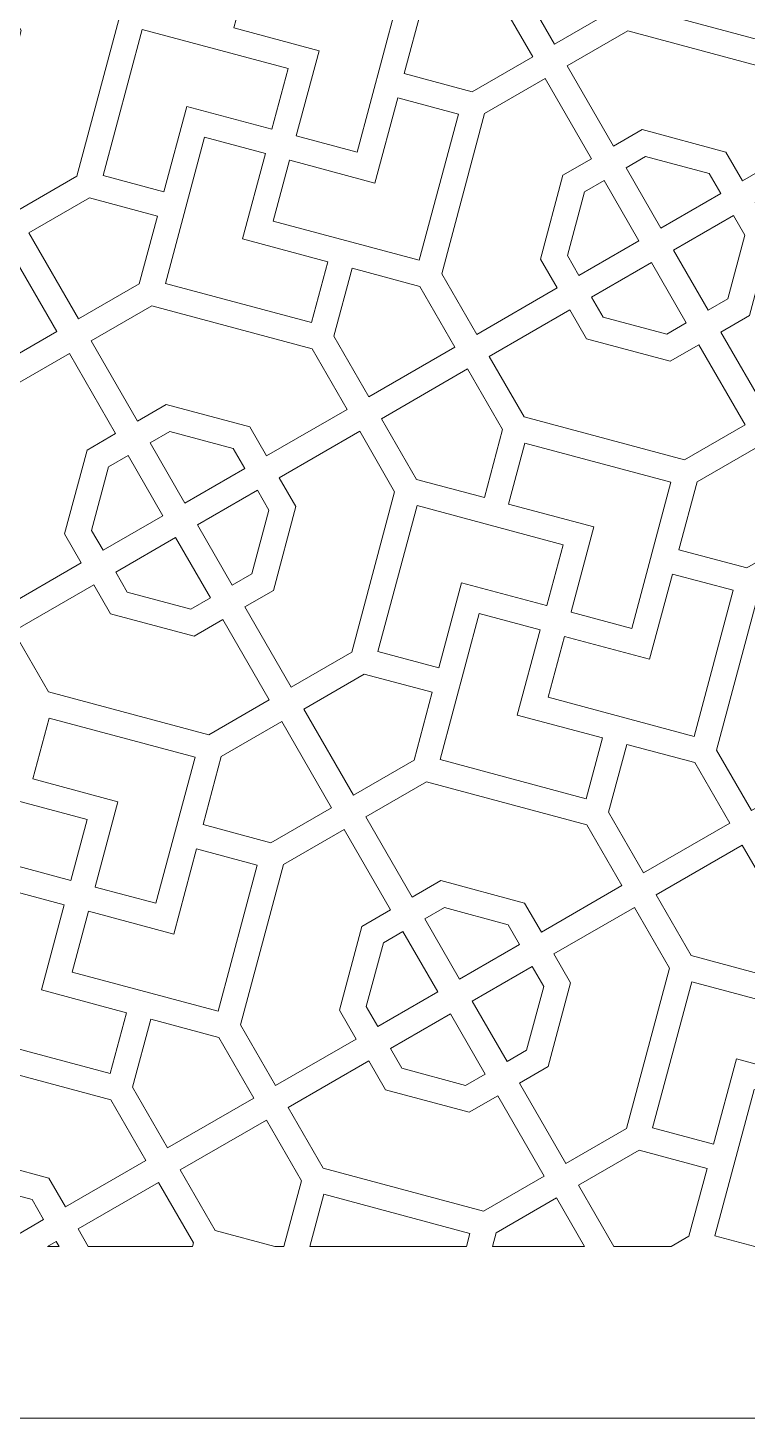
# Model space of a CAD drawing. Header units: centimetres. Extents: x 1.9 to 18.1, y -9.5 to 9.5.
# Drawn here: x 8.332 to 10.741, y -9.5 to -4.846 of the extents above; entities that cross this region are included whole.
import ezdxf

# ---------------------------------------------------------------- set-up
doc = ezdxf.new("R2010")
doc.units = ezdxf.units.CM
doc.header["$MEASUREMENT"] = 0
doc.layers.add('layer 1', color=7, linetype='Continuous')

msp = doc.modelspace()

# ---------------------------------------------------------------- linework, layer by layer
at = {"layer": 'layer 1', "color": 7, "lineweight": 9}
for points, knots in [([(1.85394, -0.05571), (1.85394, -0.05571), (18.09811, -0.05571), (18.09811, -0.05571), (18.09811, -0.05571), (18.09811, -0.05571), (18.09811, -9.49999), (18.09811, -9.49999), (18.09811, -9.49999), (18.09811, -9.49999), (1.85394, -9.49999), (1.85394, -9.49999), (1.85394, -9.49999), (1.85394, -9.49999), (1.85394, -0.05571), (1.85394, -0.05571)], [0, 0, 0, 0, 0.2, 0.2, 0.2, 0.2, 0.4, 0.4, 0.4, 0.4, 0.6, 0.6, 0.6, 0.6, 1, 1, 1, 1]), ([(10.72115, -4.34734), (10.72115, -4.34734), (10.51752, -4.29278), (10.51752, -4.29278), (10.51752, -4.29278), (10.51752, -4.29278), (10.3865, -4.78175), (10.3865, -4.78175), (10.3865, -4.78175), (10.3865, -4.78175), (10.87547, -4.91277), (10.87547, -4.91277), (10.87547, -4.91277), (10.87547, -4.91277), (10.93003, -4.70914), (10.93003, -4.70914), (10.93003, -4.70914), (10.93003, -4.70914), (10.6447, -4.63268), (10.6447, -4.63268), (10.6447, -4.63268), (10.6447, -4.63268), (10.72115, -4.34734), (10.72115, -4.34734)], [0, 0, 0, 0, 0.1428571, 0.1428571, 0.1428571, 0.1428571, 0.2857143, 0.2857143, 0.2857143, 0.2857143, 0.4285714, 0.4285714, 0.4285714, 0.4285714, 0.5714286, 0.5714286, 0.5714286, 0.5714286, 0.7142857, 0.7142857, 0.7142857, 0.7142857, 1, 1, 1, 1]), ([(10.0959, -4.90089), (10.0959, -4.90089), (10.29887, -4.78371), (10.29887, -4.78371), (10.29887, -4.78371), (10.29887, -4.78371), (10.35979, -4.55633), (10.35979, -4.55633), (10.35979, -4.55633), (10.35979, -4.55633), (10.1323, -4.49537), (10.1323, -4.49537), (10.1323, -4.49537), (10.1323, -4.49537), (9.92941, -4.61251), (9.92941, -4.61251), (9.92941, -4.61251), (9.92941, -4.61251), (10.0959, -4.90089), (10.0959, -4.90089)], [0, 0, 0, 0, 0.1666667, 0.1666667, 0.1666667, 0.1666667, 0.3333333, 0.3333333, 0.3333333, 0.3333333, 0.5, 0.5, 0.5, 0.5, 0.6666667, 0.6666667, 0.6666667, 0.6666667, 1, 1, 1, 1]), ([(8.3095, -4.85543), (8.3095, -4.85543), (8.23438, -5.13578), (8.23438, -5.13578), (8.23438, -5.13578), (8.23438, -5.13578), (8.1385, -5.19113), (8.1385, -5.19113), (8.1385, -5.19113), (8.1385, -5.19113), (8.29361, -5.45979), (8.29361, -5.45979), (8.29361, -5.45979), (8.29361, -5.45979), (8.49643, -5.34269), (8.49643, -5.34269), (8.49643, -5.34269), (8.49643, -5.34269), (8.64024, -4.80594), (8.64024, -4.80594), (8.64024, -4.80594), (8.64024, -4.80594), (8.5231, -4.60304), (8.5231, -4.60304), (8.5231, -4.60304), (8.5231, -4.60304), (8.25362, -4.75863), (8.25362, -4.75863), (8.25362, -4.75863), (8.25362, -4.75863), (8.3095, -4.85543), (8.3095, -4.85543)], [0, 0, 0, 0, 0.1111111, 0.1111111, 0.1111111, 0.1111111, 0.2222222, 0.2222222, 0.2222222, 0.2222222, 0.3333333, 0.3333333, 0.3333333, 0.3333333, 0.4444444, 0.4444444, 0.4444444, 0.4444444, 0.5555556, 0.5555556, 0.5555556, 0.5555556, 0.6666667, 0.6666667, 0.6666667, 0.6666667, 0.7777778, 0.7777778, 0.7777778, 0.7777778, 1, 1, 1, 1]), ([(9.23081, -5.20797), (9.23081, -5.20797), (9.23093, -5.20799), (9.23093, -5.20799), (9.23093, -5.20799), (9.23093, -5.20799), (9.23085, -5.20829), (9.23085, -5.20829), (9.23085, -5.20829), (9.23085, -5.20829), (9.4346, -5.26288), (9.4346, -5.26288), (9.4346, -5.26288), (9.4346, -5.26288), (9.56562, -4.77392), (9.56562, -4.77392), (9.56562, -4.77392), (9.56562, -4.77392), (9.07665, -4.64289), (9.07665, -4.64289), (9.07665, -4.64289), (9.07665, -4.64289), (9.02203, -4.84676), (9.02203, -4.84676), (9.02203, -4.84676), (9.02203, -4.84676), (9.30713, -4.92315), (9.30713, -4.92315), (9.30713, -4.92315), (9.30713, -4.92315), (9.23081, -5.20797), (9.23081, -5.20797)], [0, 0, 0, 0, 0.1111111, 0.1111111, 0.1111111, 0.1111111, 0.2222222, 0.2222222, 0.2222222, 0.2222222, 0.3333333, 0.3333333, 0.3333333, 0.3333333, 0.4444444, 0.4444444, 0.4444444, 0.4444444, 0.5555556, 0.5555556, 0.5555556, 0.5555556, 0.6666667, 0.6666667, 0.6666667, 0.6666667, 0.7777778, 0.7777778, 0.7777778, 0.7777778, 1, 1, 1, 1]), ([(9.85615, -4.65481), (9.85615, -4.65481), (9.65325, -4.77195), (9.65325, -4.77195), (9.65325, -4.77195), (9.65325, -4.77195), (9.59226, -4.99957), (9.59226, -4.99957), (9.59226, -4.99957), (9.59226, -4.99957), (9.81952, -5.06046), (9.81952, -5.06046), (9.81952, -5.06046), (9.81952, -5.06046), (10.02265, -4.94318), (10.02265, -4.94318), (10.02265, -4.94318), (10.02265, -4.94318), (9.85615, -4.65481), (9.85615, -4.65481)], [0, 0, 0, 0, 0.1666667, 0.1666667, 0.1666667, 0.1666667, 0.3333333, 0.3333333, 0.3333333, 0.3333333, 0.5, 0.5, 0.5, 0.5, 0.6666667, 0.6666667, 0.6666667, 0.6666667, 1, 1, 1, 1]), ([(9.14929, -5.18617), (9.14929, -5.18617), (9.14953, -5.18623), (9.14953, -5.18623), (9.14953, -5.18623), (9.14953, -5.18623), (9.20408, -4.98265), (9.20408, -4.98265), (9.20408, -4.98265), (9.20408, -4.98265), (8.71511, -4.85163), (8.71511, -4.85163), (8.71511, -4.85163), (8.71511, -4.85163), (8.58409, -5.3406), (8.58409, -5.3406), (8.58409, -5.3406), (8.58409, -5.3406), (8.78784, -5.3952), (8.78784, -5.3952), (8.78784, -5.3952), (8.78784, -5.3952), (8.86429, -5.10987), (8.86429, -5.10987), (8.86429, -5.10987), (8.86429, -5.10987), (9.14927, -5.18623), (9.14927, -5.18623), (9.14927, -5.18623), (9.14927, -5.18623), (9.14929, -5.18617), (9.14929, -5.18617)], [0, 0, 0, 0, 0.1111111, 0.1111111, 0.1111111, 0.1111111, 0.2222222, 0.2222222, 0.2222222, 0.2222222, 0.3333333, 0.3333333, 0.3333333, 0.3333333, 0.4444444, 0.4444444, 0.4444444, 0.4444444, 0.5555556, 0.5555556, 0.5555556, 0.5555556, 0.6666667, 0.6666667, 0.6666667, 0.6666667, 0.7777778, 0.7777778, 0.7777778, 0.7777778, 1, 1, 1, 1]), ([(10.66931, -5.26218), (10.66931, -5.26218), (10.72519, -5.35897), (10.72519, -5.35897), (10.72519, -5.35897), (10.72519, -5.35897), (10.99468, -5.20338), (10.99468, -5.20338), (10.99468, -5.20338), (10.99468, -5.20338), (10.8775, -5.00042), (10.8775, -5.00042), (10.8775, -5.00042), (10.8775, -5.00042), (10.34085, -4.85662), (10.34085, -4.85662), (10.34085, -4.85662), (10.34085, -4.85662), (10.13797, -4.97376), (10.13797, -4.97376), (10.13797, -4.97376), (10.13797, -4.97376), (10.29308, -5.24241), (10.29308, -5.24241), (10.29308, -5.24241), (10.29308, -5.24241), (10.38895, -5.18706), (10.38895, -5.18706), (10.38895, -5.18706), (10.38895, -5.18706), (10.66931, -5.26218), (10.66931, -5.26218)], [0, 0, 0, 0, 0.1111111, 0.1111111, 0.1111111, 0.1111111, 0.2222222, 0.2222222, 0.2222222, 0.2222222, 0.3333333, 0.3333333, 0.3333333, 0.3333333, 0.4444444, 0.4444444, 0.4444444, 0.4444444, 0.5555556, 0.5555556, 0.5555556, 0.5555556, 0.6666667, 0.6666667, 0.6666667, 0.6666667, 0.7777778, 0.7777778, 0.7777778, 0.7777778, 1, 1, 1, 1]), ([(10.04883, -5.62041), (10.04883, -5.62041), (10.12395, -5.34006), (10.12395, -5.34006), (10.12395, -5.34006), (10.12395, -5.34006), (10.21983, -5.2847), (10.21983, -5.2847), (10.21983, -5.2847), (10.21983, -5.2847), (10.06472, -5.01605), (10.06472, -5.01605), (10.06472, -5.01605), (10.06472, -5.01605), (9.86167, -5.13328), (9.86167, -5.13328), (9.86167, -5.13328), (9.86167, -5.13328), (9.71788, -5.66992), (9.71788, -5.66992), (9.71788, -5.66992), (9.71788, -5.66992), (9.83506, -5.87288), (9.83506, -5.87288), (9.83506, -5.87288), (9.83506, -5.87288), (10.10471, -5.7172), (10.10471, -5.7172), (10.10471, -5.7172), (10.10471, -5.7172), (10.04883, -5.62041), (10.04883, -5.62041)], [0, 0, 0, 0, 0.1111111, 0.1111111, 0.1111111, 0.1111111, 0.2222222, 0.2222222, 0.2222222, 0.2222222, 0.3333333, 0.3333333, 0.3333333, 0.3333333, 0.4444444, 0.4444444, 0.4444444, 0.4444444, 0.5555556, 0.5555556, 0.5555556, 0.5555556, 0.6666667, 0.6666667, 0.6666667, 0.6666667, 0.7777778, 0.7777778, 0.7777778, 0.7777778, 1, 1, 1, 1]), ([(9.20912, -5.28957), (9.20912, -5.28957), (9.20909, -5.28967), (9.20909, -5.28967), (9.20909, -5.28967), (9.20909, -5.28967), (9.20862, -5.28954), (9.20862, -5.28954), (9.20862, -5.28954), (9.20862, -5.28954), (9.15401, -5.49332), (9.15401, -5.49332), (9.15401, -5.49332), (9.15401, -5.49332), (9.64298, -5.62434), (9.64298, -5.62434), (9.64298, -5.62434), (9.64298, -5.62434), (9.774, -5.13538), (9.774, -5.13538), (9.774, -5.13538), (9.774, -5.13538), (9.57049, -5.08084), (9.57049, -5.08084), (9.57049, -5.08084), (9.57049, -5.08084), (9.4941, -5.36593), (9.4941, -5.36593), (9.4941, -5.36593), (9.4941, -5.36593), (9.20912, -5.28957), (9.20912, -5.28957)], [0, 0, 0, 0, 0.1111111, 0.1111111, 0.1111111, 0.1111111, 0.2222222, 0.2222222, 0.2222222, 0.2222222, 0.3333333, 0.3333333, 0.3333333, 0.3333333, 0.4444444, 0.4444444, 0.4444444, 0.4444444, 0.5555556, 0.5555556, 0.5555556, 0.5555556, 0.6666667, 0.6666667, 0.6666667, 0.6666667, 0.7777778, 0.7777778, 0.7777778, 0.7777778, 1, 1, 1, 1]), ([(9.12742, -5.26748), (9.12742, -5.26748), (8.92379, -5.21292), (8.92379, -5.21292), (8.92379, -5.21292), (8.92379, -5.21292), (8.79277, -5.70189), (8.79277, -5.70189), (8.79277, -5.70189), (8.79277, -5.70189), (9.28174, -5.83291), (9.28174, -5.83291), (9.28174, -5.83291), (9.28174, -5.83291), (9.3363, -5.62927), (9.3363, -5.62927), (9.3363, -5.62927), (9.3363, -5.62927), (9.05097, -5.55282), (9.05097, -5.55282), (9.05097, -5.55282), (9.05097, -5.55282), (9.12742, -5.26748), (9.12742, -5.26748)], [0, 0, 0, 0, 0.1428571, 0.1428571, 0.1428571, 0.1428571, 0.2857143, 0.2857143, 0.2857143, 0.2857143, 0.4285714, 0.4285714, 0.4285714, 0.4285714, 0.5714286, 0.5714286, 0.5714286, 0.5714286, 0.7142857, 0.7142857, 0.7142857, 0.7142857, 1, 1, 1, 1]), ([(10.65233, -5.40104), (10.65233, -5.40104), (10.61387, -5.33443), (10.61387, -5.33443), (10.61387, -5.33443), (10.61387, -5.33443), (10.40084, -5.27735), (10.40084, -5.27735), (10.40084, -5.27735), (10.40084, -5.27735), (10.33515, -5.31528), (10.33515, -5.31528), (10.33515, -5.31528), (10.33515, -5.31528), (10.45158, -5.51694), (10.45158, -5.51694), (10.45158, -5.51694), (10.45158, -5.51694), (10.65233, -5.40104), (10.65233, -5.40104)], [0, 0, 0, 0, 0.1666667, 0.1666667, 0.1666667, 0.1666667, 0.3333333, 0.3333333, 0.3333333, 0.3333333, 0.5, 0.5, 0.5, 0.5, 0.6666667, 0.6666667, 0.6666667, 0.6666667, 1, 1, 1, 1]), ([(10.82337, -5.52901), (10.82337, -5.52901), (10.74825, -5.80937), (10.74825, -5.80937), (10.74825, -5.80937), (10.74825, -5.80937), (10.65237, -5.86472), (10.65237, -5.86472), (10.65237, -5.86472), (10.65237, -5.86472), (10.80748, -6.13337), (10.80748, -6.13337), (10.80748, -6.13337), (10.80748, -6.13337), (11.0103, -6.01628), (11.0103, -6.01628), (11.0103, -6.01628), (11.0103, -6.01628), (11.15411, -5.47953), (11.15411, -5.47953), (11.15411, -5.47953), (11.15411, -5.47953), (11.03697, -5.27663), (11.03697, -5.27663), (11.03697, -5.27663), (11.03697, -5.27663), (10.76748, -5.43222), (10.76748, -5.43222), (10.76748, -5.43222), (10.76748, -5.43222), (10.82337, -5.52901), (10.82337, -5.52901)], [0, 0, 0, 0, 0.1111111, 0.1111111, 0.1111111, 0.1111111, 0.2222222, 0.2222222, 0.2222222, 0.2222222, 0.3333333, 0.3333333, 0.3333333, 0.3333333, 0.4444444, 0.4444444, 0.4444444, 0.4444444, 0.5555556, 0.5555556, 0.5555556, 0.5555556, 0.6666667, 0.6666667, 0.6666667, 0.6666667, 0.7777778, 0.7777778, 0.7777778, 0.7777778, 1, 1, 1, 1]), ([(10.17758, -5.67513), (10.17758, -5.67513), (10.37833, -5.55923), (10.37833, -5.55923), (10.37833, -5.55923), (10.37833, -5.55923), (10.2619, -5.35757), (10.2619, -5.35757), (10.2619, -5.35757), (10.2619, -5.35757), (10.1962, -5.3955), (10.1962, -5.3955), (10.1962, -5.3955), (10.1962, -5.3955), (10.13912, -5.60852), (10.13912, -5.60852), (10.13912, -5.60852), (10.13912, -5.60852), (10.17758, -5.67513), (10.17758, -5.67513)], [0, 0, 0, 0, 0.1666667, 0.1666667, 0.1666667, 0.1666667, 0.3333333, 0.3333333, 0.3333333, 0.3333333, 0.5, 0.5, 0.5, 0.5, 0.6666667, 0.6666667, 0.6666667, 0.6666667, 1, 1, 1, 1]), ([(8.50217, -5.82103), (8.50217, -5.82103), (8.70514, -5.70385), (8.70514, -5.70385), (8.70514, -5.70385), (8.70514, -5.70385), (8.76607, -5.47647), (8.76607, -5.47647), (8.76607, -5.47647), (8.76607, -5.47647), (8.53858, -5.41551), (8.53858, -5.41551), (8.53858, -5.41551), (8.53858, -5.41551), (8.33568, -5.53265), (8.33568, -5.53265), (8.33568, -5.53265), (8.33568, -5.53265), (8.50217, -5.82103), (8.50217, -5.82103)], [0, 0, 0, 0, 0.1666667, 0.1666667, 0.1666667, 0.1666667, 0.3333333, 0.3333333, 0.3333333, 0.3333333, 0.5, 0.5, 0.5, 0.5, 0.6666667, 0.6666667, 0.6666667, 0.6666667, 1, 1, 1, 1]), ([(10.69462, -5.47429), (10.69462, -5.47429), (10.49387, -5.59019), (10.49387, -5.59019), (10.49387, -5.59019), (10.49387, -5.59019), (10.6103, -5.79186), (10.6103, -5.79186), (10.6103, -5.79186), (10.6103, -5.79186), (10.67599, -5.75393), (10.67599, -5.75393), (10.67599, -5.75393), (10.67599, -5.75393), (10.73308, -5.5409), (10.73308, -5.5409), (10.73308, -5.5409), (10.73308, -5.5409), (10.69462, -5.47429), (10.69462, -5.47429)], [0, 0, 0, 0, 0.1666667, 0.1666667, 0.1666667, 0.1666667, 0.3333333, 0.3333333, 0.3333333, 0.3333333, 0.5, 0.5, 0.5, 0.5, 0.6666667, 0.6666667, 0.6666667, 0.6666667, 1, 1, 1, 1]), ([(8.26243, -5.57495), (8.26243, -5.57495), (8.05953, -5.69209), (8.05953, -5.69209), (8.05953, -5.69209), (8.05953, -5.69209), (7.99854, -5.91971), (7.99854, -5.91971), (7.99854, -5.91971), (7.99854, -5.91971), (8.22579, -5.9806), (8.22579, -5.9806), (8.22579, -5.9806), (8.22579, -5.9806), (8.42892, -5.86332), (8.42892, -5.86332), (8.42892, -5.86332), (8.42892, -5.86332), (8.26243, -5.57495), (8.26243, -5.57495)], [0, 0, 0, 0, 0.1666667, 0.1666667, 0.1666667, 0.1666667, 0.3333333, 0.3333333, 0.3333333, 0.3333333, 0.5, 0.5, 0.5, 0.5, 0.6666667, 0.6666667, 0.6666667, 0.6666667, 1, 1, 1, 1]), ([(9.76219, -5.91495), (9.76219, -5.91495), (9.64501, -5.71199), (9.64501, -5.71199), (9.64501, -5.71199), (9.64501, -5.71199), (9.41757, -5.65105), (9.41757, -5.65105), (9.41757, -5.65105), (9.41757, -5.65105), (9.35663, -5.87848), (9.35663, -5.87848), (9.35663, -5.87848), (9.35663, -5.87848), (9.47382, -6.08145), (9.47382, -6.08145), (9.47382, -6.08145), (9.47382, -6.08145), (9.76219, -5.91495), (9.76219, -5.91495)], [0, 0, 0, 0, 0.1666667, 0.1666667, 0.1666667, 0.1666667, 0.3333333, 0.3333333, 0.3333333, 0.3333333, 0.5, 0.5, 0.5, 0.5, 0.6666667, 0.6666667, 0.6666667, 0.6666667, 1, 1, 1, 1]), ([(10.21987, -5.74839), (10.21987, -5.74839), (10.25833, -5.815), (10.25833, -5.815), (10.25833, -5.815), (10.25833, -5.815), (10.47135, -5.87208), (10.47135, -5.87208), (10.47135, -5.87208), (10.47135, -5.87208), (10.53705, -5.83415), (10.53705, -5.83415), (10.53705, -5.83415), (10.53705, -5.83415), (10.42062, -5.63248), (10.42062, -5.63248), (10.42062, -5.63248), (10.42062, -5.63248), (10.21987, -5.74839), (10.21987, -5.74839)], [0, 0, 0, 0, 0.1666667, 0.1666667, 0.1666667, 0.1666667, 0.3333333, 0.3333333, 0.3333333, 0.3333333, 0.5, 0.5, 0.5, 0.5, 0.6666667, 0.6666667, 0.6666667, 0.6666667, 1, 1, 1, 1]), ([(9.07558, -6.18231), (9.07558, -6.18231), (9.13146, -6.27911), (9.13146, -6.27911), (9.13146, -6.27911), (9.13146, -6.27911), (9.40095, -6.12352), (9.40095, -6.12352), (9.40095, -6.12352), (9.40095, -6.12352), (9.28377, -5.92056), (9.28377, -5.92056), (9.28377, -5.92056), (9.28377, -5.92056), (8.74712, -5.77676), (8.74712, -5.77676), (8.74712, -5.77676), (8.74712, -5.77676), (8.54424, -5.8939), (8.54424, -5.8939), (8.54424, -5.8939), (8.54424, -5.8939), (8.69935, -6.16255), (8.69935, -6.16255), (8.69935, -6.16255), (8.69935, -6.16255), (8.79523, -6.1072), (8.79523, -6.1072), (8.79523, -6.1072), (8.79523, -6.1072), (9.07558, -6.18231), (9.07558, -6.18231)], [0, 0, 0, 0, 0.1111111, 0.1111111, 0.1111111, 0.1111111, 0.2222222, 0.2222222, 0.2222222, 0.2222222, 0.3333333, 0.3333333, 0.3333333, 0.3333333, 0.4444444, 0.4444444, 0.4444444, 0.4444444, 0.5555556, 0.5555556, 0.5555556, 0.5555556, 0.6666667, 0.6666667, 0.6666667, 0.6666667, 0.7777778, 0.7777778, 0.7777778, 0.7777778, 1, 1, 1, 1]), ([(10.20289, -5.88725), (10.20289, -5.88725), (10.147, -5.79045), (10.147, -5.79045), (10.147, -5.79045), (10.147, -5.79045), (9.87735, -5.94614), (9.87735, -5.94614), (9.87735, -5.94614), (9.87735, -5.94614), (9.9944, -6.14887), (9.9944, -6.14887), (9.9944, -6.14887), (9.9944, -6.14887), (10.53141, -6.29276), (10.53141, -6.29276), (10.53141, -6.29276), (10.53141, -6.29276), (10.73422, -6.17567), (10.73422, -6.17567), (10.73422, -6.17567), (10.73422, -6.17567), (10.57912, -5.90701), (10.57912, -5.90701), (10.57912, -5.90701), (10.57912, -5.90701), (10.48324, -5.96237), (10.48324, -5.96237), (10.48324, -5.96237), (10.48324, -5.96237), (10.20289, -5.88725), (10.20289, -5.88725)], [0, 0, 0, 0, 0.1111111, 0.1111111, 0.1111111, 0.1111111, 0.2222222, 0.2222222, 0.2222222, 0.2222222, 0.3333333, 0.3333333, 0.3333333, 0.3333333, 0.4444444, 0.4444444, 0.4444444, 0.4444444, 0.5555556, 0.5555556, 0.5555556, 0.5555556, 0.6666667, 0.6666667, 0.6666667, 0.6666667, 0.7777778, 0.7777778, 0.7777778, 0.7777778, 1, 1, 1, 1]), ([(8.4551, -6.54055), (8.4551, -6.54055), (8.53022, -6.2602), (8.53022, -6.2602), (8.53022, -6.2602), (8.53022, -6.2602), (8.6261, -6.20484), (8.6261, -6.20484), (8.6261, -6.20484), (8.6261, -6.20484), (8.47099, -5.93619), (8.47099, -5.93619), (8.47099, -5.93619), (8.47099, -5.93619), (8.26794, -6.05342), (8.26794, -6.05342), (8.26794, -6.05342), (8.26794, -6.05342), (8.12415, -6.59006), (8.12415, -6.59006), (8.12415, -6.59006), (8.12415, -6.59006), (8.24133, -6.79302), (8.24133, -6.79302), (8.24133, -6.79302), (8.24133, -6.79302), (8.51098, -6.63734), (8.51098, -6.63734), (8.51098, -6.63734), (8.51098, -6.63734), (8.4551, -6.54055), (8.4551, -6.54055)], [0, 0, 0, 0, 0.1111111, 0.1111111, 0.1111111, 0.1111111, 0.2222222, 0.2222222, 0.2222222, 0.2222222, 0.3333333, 0.3333333, 0.3333333, 0.3333333, 0.4444444, 0.4444444, 0.4444444, 0.4444444, 0.5555556, 0.5555556, 0.5555556, 0.5555556, 0.6666667, 0.6666667, 0.6666667, 0.6666667, 0.7777778, 0.7777778, 0.7777778, 0.7777778, 1, 1, 1, 1]), ([(9.86089, -6.41871), (9.86089, -6.41871), (9.9218, -6.1914), (9.9218, -6.1914), (9.9218, -6.1914), (9.9218, -6.1914), (9.80449, -5.98821), (9.80449, -5.98821), (9.80449, -5.98821), (9.80449, -5.98821), (9.51611, -6.1547), (9.51611, -6.1547), (9.51611, -6.1547), (9.51611, -6.1547), (9.63333, -6.35774), (9.63333, -6.35774), (9.63333, -6.35774), (9.63333, -6.35774), (9.86089, -6.41871), (9.86089, -6.41871)], [0, 0, 0, 0, 0.1666667, 0.1666667, 0.1666667, 0.1666667, 0.3333333, 0.3333333, 0.3333333, 0.3333333, 0.5, 0.5, 0.5, 0.5, 0.6666667, 0.6666667, 0.6666667, 0.6666667, 1, 1, 1, 1]), ([(9.0586, -6.32118), (9.0586, -6.32118), (9.02014, -6.25457), (9.02014, -6.25457), (9.02014, -6.25457), (9.02014, -6.25457), (8.80711, -6.19749), (8.80711, -6.19749), (8.80711, -6.19749), (8.80711, -6.19749), (8.74142, -6.23541), (8.74142, -6.23541), (8.74142, -6.23541), (8.74142, -6.23541), (8.85785, -6.43708), (8.85785, -6.43708), (8.85785, -6.43708), (8.85785, -6.43708), (9.0586, -6.32118), (9.0586, -6.32118)], [0, 0, 0, 0, 0.1666667, 0.1666667, 0.1666667, 0.1666667, 0.3333333, 0.3333333, 0.3333333, 0.3333333, 0.5, 0.5, 0.5, 0.5, 0.6666667, 0.6666667, 0.6666667, 0.6666667, 1, 1, 1, 1]), ([(9.22964, -6.44915), (9.22964, -6.44915), (9.15452, -6.72951), (9.15452, -6.72951), (9.15452, -6.72951), (9.15452, -6.72951), (9.05864, -6.78486), (9.05864, -6.78486), (9.05864, -6.78486), (9.05864, -6.78486), (9.21375, -7.05352), (9.21375, -7.05352), (9.21375, -7.05352), (9.21375, -7.05352), (9.41657, -6.93642), (9.41657, -6.93642), (9.41657, -6.93642), (9.41657, -6.93642), (9.56038, -6.39967), (9.56038, -6.39967), (9.56038, -6.39967), (9.56038, -6.39967), (9.44324, -6.19677), (9.44324, -6.19677), (9.44324, -6.19677), (9.44324, -6.19677), (9.17376, -6.35236), (9.17376, -6.35236), (9.17376, -6.35236), (9.17376, -6.35236), (9.22964, -6.44915), (9.22964, -6.44915)], [0, 0, 0, 0, 0.1111111, 0.1111111, 0.1111111, 0.1111111, 0.2222222, 0.2222222, 0.2222222, 0.2222222, 0.3333333, 0.3333333, 0.3333333, 0.3333333, 0.4444444, 0.4444444, 0.4444444, 0.4444444, 0.5555556, 0.5555556, 0.5555556, 0.5555556, 0.6666667, 0.6666667, 0.6666667, 0.6666667, 0.7777778, 0.7777778, 0.7777778, 0.7777778, 1, 1, 1, 1]), ([(8.58385, -6.59527), (8.58385, -6.59527), (8.7846, -6.47937), (8.7846, -6.47937), (8.7846, -6.47937), (8.7846, -6.47937), (8.66817, -6.27771), (8.66817, -6.27771), (8.66817, -6.27771), (8.66817, -6.27771), (8.60247, -6.31564), (8.60247, -6.31564), (8.60247, -6.31564), (8.60247, -6.31564), (8.54539, -6.52866), (8.54539, -6.52866), (8.54539, -6.52866), (8.54539, -6.52866), (8.58385, -6.59527), (8.58385, -6.59527)], [0, 0, 0, 0, 0.1666667, 0.1666667, 0.1666667, 0.1666667, 0.3333333, 0.3333333, 0.3333333, 0.3333333, 0.5, 0.5, 0.5, 0.5, 0.6666667, 0.6666667, 0.6666667, 0.6666667, 1, 1, 1, 1]), ([(10.15095, -6.80169), (10.15095, -6.80169), (10.15106, -6.80172), (10.15106, -6.80172), (10.15106, -6.80172), (10.15106, -6.80172), (10.15099, -6.80202), (10.15099, -6.80202), (10.15099, -6.80202), (10.15099, -6.80202), (10.35474, -6.85661), (10.35474, -6.85661), (10.35474, -6.85661), (10.35474, -6.85661), (10.48576, -6.36764), (10.48576, -6.36764), (10.48576, -6.36764), (10.48576, -6.36764), (9.99679, -6.23662), (9.99679, -6.23662), (9.99679, -6.23662), (9.99679, -6.23662), (9.94217, -6.44049), (9.94217, -6.44049), (9.94217, -6.44049), (9.94217, -6.44049), (10.22727, -6.51688), (10.22727, -6.51688), (10.22727, -6.51688), (10.22727, -6.51688), (10.15095, -6.80169), (10.15095, -6.80169)], [0, 0, 0, 0, 0.1111111, 0.1111111, 0.1111111, 0.1111111, 0.2222222, 0.2222222, 0.2222222, 0.2222222, 0.3333333, 0.3333333, 0.3333333, 0.3333333, 0.4444444, 0.4444444, 0.4444444, 0.4444444, 0.5555556, 0.5555556, 0.5555556, 0.5555556, 0.6666667, 0.6666667, 0.6666667, 0.6666667, 0.7777778, 0.7777778, 0.7777778, 0.7777778, 1, 1, 1, 1]), ([(10.7763, -6.24853), (10.7763, -6.24853), (10.57339, -6.36568), (10.57339, -6.36568), (10.57339, -6.36568), (10.57339, -6.36568), (10.5124, -6.59329), (10.5124, -6.59329), (10.5124, -6.59329), (10.5124, -6.59329), (10.73966, -6.65419), (10.73966, -6.65419), (10.73966, -6.65419), (10.73966, -6.65419), (10.94279, -6.53691), (10.94279, -6.53691), (10.94279, -6.53691), (10.94279, -6.53691), (10.7763, -6.24853), (10.7763, -6.24853)], [0, 0, 0, 0, 0.1666667, 0.1666667, 0.1666667, 0.1666667, 0.3333333, 0.3333333, 0.3333333, 0.3333333, 0.5, 0.5, 0.5, 0.5, 0.6666667, 0.6666667, 0.6666667, 0.6666667, 1, 1, 1, 1]), ([(9.10089, -6.39443), (9.10089, -6.39443), (8.90014, -6.51033), (8.90014, -6.51033), (8.90014, -6.51033), (8.90014, -6.51033), (9.01657, -6.71199), (9.01657, -6.71199), (9.01657, -6.71199), (9.01657, -6.71199), (9.08227, -6.67407), (9.08227, -6.67407), (9.08227, -6.67407), (9.08227, -6.67407), (9.13935, -6.46104), (9.13935, -6.46104), (9.13935, -6.46104), (9.13935, -6.46104), (9.10089, -6.39443), (9.10089, -6.39443)], [0, 0, 0, 0, 0.1666667, 0.1666667, 0.1666667, 0.1666667, 0.3333333, 0.3333333, 0.3333333, 0.3333333, 0.5, 0.5, 0.5, 0.5, 0.6666667, 0.6666667, 0.6666667, 0.6666667, 1, 1, 1, 1]), ([(10.06943, -6.7799), (10.06943, -6.7799), (10.06967, -6.77996), (10.06967, -6.77996), (10.06967, -6.77996), (10.06967, -6.77996), (10.12422, -6.57638), (10.12422, -6.57638), (10.12422, -6.57638), (10.12422, -6.57638), (9.63525, -6.44536), (9.63525, -6.44536), (9.63525, -6.44536), (9.63525, -6.44536), (9.50423, -6.93433), (9.50423, -6.93433), (9.50423, -6.93433), (9.50423, -6.93433), (9.70798, -6.98892), (9.70798, -6.98892), (9.70798, -6.98892), (9.70798, -6.98892), (9.78443, -6.7036), (9.78443, -6.7036), (9.78443, -6.7036), (9.78443, -6.7036), (10.06941, -6.77995), (10.06941, -6.77995), (10.06941, -6.77995), (10.06941, -6.77995), (10.06943, -6.7799), (10.06943, -6.7799)], [0, 0, 0, 0, 0.1111111, 0.1111111, 0.1111111, 0.1111111, 0.2222222, 0.2222222, 0.2222222, 0.2222222, 0.3333333, 0.3333333, 0.3333333, 0.3333333, 0.4444444, 0.4444444, 0.4444444, 0.4444444, 0.5555556, 0.5555556, 0.5555556, 0.5555556, 0.6666667, 0.6666667, 0.6666667, 0.6666667, 0.7777778, 0.7777778, 0.7777778, 0.7777778, 1, 1, 1, 1]), ([(8.62614, -6.66853), (8.62614, -6.66853), (8.6646, -6.73514), (8.6646, -6.73514), (8.6646, -6.73514), (8.6646, -6.73514), (8.87762, -6.79222), (8.87762, -6.79222), (8.87762, -6.79222), (8.87762, -6.79222), (8.94332, -6.75429), (8.94332, -6.75429), (8.94332, -6.75429), (8.94332, -6.75429), (8.82689, -6.55262), (8.82689, -6.55262), (8.82689, -6.55262), (8.82689, -6.55262), (8.62614, -6.66853), (8.62614, -6.66853)], [0, 0, 0, 0, 0.1666667, 0.1666667, 0.1666667, 0.1666667, 0.3333333, 0.3333333, 0.3333333, 0.3333333, 0.5, 0.5, 0.5, 0.5, 0.6666667, 0.6666667, 0.6666667, 0.6666667, 1, 1, 1, 1]), ([(10.96897, -7.21414), (10.96897, -7.21414), (11.04409, -6.93379), (11.04409, -6.93379), (11.04409, -6.93379), (11.04409, -6.93379), (11.13997, -6.87843), (11.13997, -6.87843), (11.13997, -6.87843), (11.13997, -6.87843), (10.98486, -6.60978), (10.98486, -6.60978), (10.98486, -6.60978), (10.98486, -6.60978), (10.78181, -6.72701), (10.78181, -6.72701), (10.78181, -6.72701), (10.78181, -6.72701), (10.63802, -7.26365), (10.63802, -7.26365), (10.63802, -7.26365), (10.63802, -7.26365), (10.7552, -7.46661), (10.7552, -7.46661), (10.7552, -7.46661), (10.7552, -7.46661), (11.02485, -7.31093), (11.02485, -7.31093), (11.02485, -7.31093), (11.02485, -7.31093), (10.96897, -7.21414), (10.96897, -7.21414)], [0, 0, 0, 0, 0.1111111, 0.1111111, 0.1111111, 0.1111111, 0.2222222, 0.2222222, 0.2222222, 0.2222222, 0.3333333, 0.3333333, 0.3333333, 0.3333333, 0.4444444, 0.4444444, 0.4444444, 0.4444444, 0.5555556, 0.5555556, 0.5555556, 0.5555556, 0.6666667, 0.6666667, 0.6666667, 0.6666667, 0.7777778, 0.7777778, 0.7777778, 0.7777778, 1, 1, 1, 1]), ([(10.12926, -6.8833), (10.12926, -6.8833), (10.12923, -6.8834), (10.12923, -6.8834), (10.12923, -6.8834), (10.12923, -6.8834), (10.12876, -6.88327), (10.12876, -6.88327), (10.12876, -6.88327), (10.12876, -6.88327), (10.07415, -7.08705), (10.07415, -7.08705), (10.07415, -7.08705), (10.07415, -7.08705), (10.56312, -7.21807), (10.56312, -7.21807), (10.56312, -7.21807), (10.56312, -7.21807), (10.69414, -6.72911), (10.69414, -6.72911), (10.69414, -6.72911), (10.69414, -6.72911), (10.49063, -6.67457), (10.49063, -6.67457), (10.49063, -6.67457), (10.49063, -6.67457), (10.41424, -6.95966), (10.41424, -6.95966), (10.41424, -6.95966), (10.41424, -6.95966), (10.12926, -6.8833), (10.12926, -6.8833)], [0, 0, 0, 0, 0.1111111, 0.1111111, 0.1111111, 0.1111111, 0.2222222, 0.2222222, 0.2222222, 0.2222222, 0.3333333, 0.3333333, 0.3333333, 0.3333333, 0.4444444, 0.4444444, 0.4444444, 0.4444444, 0.5555556, 0.5555556, 0.5555556, 0.5555556, 0.6666667, 0.6666667, 0.6666667, 0.6666667, 0.7777778, 0.7777778, 0.7777778, 0.7777778, 1, 1, 1, 1]), ([(8.60916, -6.80739), (8.60916, -6.80739), (8.55328, -6.71059), (8.55328, -6.71059), (8.55328, -6.71059), (8.55328, -6.71059), (8.28362, -6.86628), (8.28362, -6.86628), (8.28362, -6.86628), (8.28362, -6.86628), (8.40067, -7.06901), (8.40067, -7.06901), (8.40067, -7.06901), (8.40067, -7.06901), (8.93768, -7.2129), (8.93768, -7.2129), (8.93768, -7.2129), (8.93768, -7.2129), (9.1405, -7.09581), (9.1405, -7.09581), (9.1405, -7.09581), (9.1405, -7.09581), (8.98539, -6.82715), (8.98539, -6.82715), (8.98539, -6.82715), (8.98539, -6.82715), (8.88951, -6.88251), (8.88951, -6.88251), (8.88951, -6.88251), (8.88951, -6.88251), (8.60916, -6.80739), (8.60916, -6.80739)], [0, 0, 0, 0, 0.1111111, 0.1111111, 0.1111111, 0.1111111, 0.2222222, 0.2222222, 0.2222222, 0.2222222, 0.3333333, 0.3333333, 0.3333333, 0.3333333, 0.4444444, 0.4444444, 0.4444444, 0.4444444, 0.5555556, 0.5555556, 0.5555556, 0.5555556, 0.6666667, 0.6666667, 0.6666667, 0.6666667, 0.7777778, 0.7777778, 0.7777778, 0.7777778, 1, 1, 1, 1]), ([(10.04756, -6.86121), (10.04756, -6.86121), (9.84393, -6.80665), (9.84393, -6.80665), (9.84393, -6.80665), (9.84393, -6.80665), (9.71291, -7.29562), (9.71291, -7.29562), (9.71291, -7.29562), (9.71291, -7.29562), (10.20188, -7.42664), (10.20188, -7.42664), (10.20188, -7.42664), (10.20188, -7.42664), (10.25644, -7.223), (10.25644, -7.223), (10.25644, -7.223), (10.25644, -7.223), (9.97111, -7.14655), (9.97111, -7.14655), (9.97111, -7.14655), (9.97111, -7.14655), (10.04756, -6.86121), (10.04756, -6.86121)], [0, 0, 0, 0, 0.1428571, 0.1428571, 0.1428571, 0.1428571, 0.2857143, 0.2857143, 0.2857143, 0.2857143, 0.4285714, 0.4285714, 0.4285714, 0.4285714, 0.5714286, 0.5714286, 0.5714286, 0.5714286, 0.7142857, 0.7142857, 0.7142857, 0.7142857, 1, 1, 1, 1]), ([(9.42231, -7.41476), (9.42231, -7.41476), (9.62528, -7.29757), (9.62528, -7.29757), (9.62528, -7.29757), (9.62528, -7.29757), (9.6862, -7.07019), (9.6862, -7.07019), (9.6862, -7.07019), (9.6862, -7.07019), (9.45872, -7.00924), (9.45872, -7.00924), (9.45872, -7.00924), (9.45872, -7.00924), (9.25582, -7.12638), (9.25582, -7.12638), (9.25582, -7.12638), (9.25582, -7.12638), (9.42231, -7.41476), (9.42231, -7.41476)], [0, 0, 0, 0, 0.1666667, 0.1666667, 0.1666667, 0.1666667, 0.3333333, 0.3333333, 0.3333333, 0.3333333, 0.5, 0.5, 0.5, 0.5, 0.6666667, 0.6666667, 0.6666667, 0.6666667, 1, 1, 1, 1]), ([(8.55722, -7.72183), (8.55722, -7.72183), (8.55734, -7.72186), (8.55734, -7.72186), (8.55734, -7.72186), (8.55734, -7.72186), (8.55726, -7.72215), (8.55726, -7.72215), (8.55726, -7.72215), (8.55726, -7.72215), (8.76102, -7.77675), (8.76102, -7.77675), (8.76102, -7.77675), (8.76102, -7.77675), (8.89203, -7.28779), (8.89203, -7.28779), (8.89203, -7.28779), (8.89203, -7.28779), (8.40306, -7.15676), (8.40306, -7.15676), (8.40306, -7.15676), (8.40306, -7.15676), (8.34844, -7.36063), (8.34844, -7.36063), (8.34844, -7.36063), (8.34844, -7.36063), (8.63354, -7.43702), (8.63354, -7.43702), (8.63354, -7.43702), (8.63354, -7.43702), (8.55722, -7.72183), (8.55722, -7.72183)], [0, 0, 0, 0, 0.1111111, 0.1111111, 0.1111111, 0.1111111, 0.2222222, 0.2222222, 0.2222222, 0.2222222, 0.3333333, 0.3333333, 0.3333333, 0.3333333, 0.4444444, 0.4444444, 0.4444444, 0.4444444, 0.5555556, 0.5555556, 0.5555556, 0.5555556, 0.6666667, 0.6666667, 0.6666667, 0.6666667, 0.7777778, 0.7777778, 0.7777778, 0.7777778, 1, 1, 1, 1]), ([(9.18257, -7.16867), (9.18257, -7.16867), (8.97966, -7.28582), (8.97966, -7.28582), (8.97966, -7.28582), (8.97966, -7.28582), (8.91867, -7.51343), (8.91867, -7.51343), (8.91867, -7.51343), (8.91867, -7.51343), (9.14593, -7.57433), (9.14593, -7.57433), (9.14593, -7.57433), (9.14593, -7.57433), (9.34906, -7.45705), (9.34906, -7.45705), (9.34906, -7.45705), (9.34906, -7.45705), (9.18257, -7.16867), (9.18257, -7.16867)], [0, 0, 0, 0, 0.1666667, 0.1666667, 0.1666667, 0.1666667, 0.3333333, 0.3333333, 0.3333333, 0.3333333, 0.5, 0.5, 0.5, 0.5, 0.6666667, 0.6666667, 0.6666667, 0.6666667, 1, 1, 1, 1]), ([(10.68233, -7.50868), (10.68233, -7.50868), (10.56515, -7.30572), (10.56515, -7.30572), (10.56515, -7.30572), (10.56515, -7.30572), (10.33771, -7.24478), (10.33771, -7.24478), (10.33771, -7.24478), (10.33771, -7.24478), (10.27677, -7.47221), (10.27677, -7.47221), (10.27677, -7.47221), (10.27677, -7.47221), (10.39396, -7.67518), (10.39396, -7.67518), (10.39396, -7.67518), (10.39396, -7.67518), (10.68233, -7.50868), (10.68233, -7.50868)], [0, 0, 0, 0, 0.1666667, 0.1666667, 0.1666667, 0.1666667, 0.3333333, 0.3333333, 0.3333333, 0.3333333, 0.5, 0.5, 0.5, 0.5, 0.6666667, 0.6666667, 0.6666667, 0.6666667, 1, 1, 1, 1]), ([(8.4757, -7.70004), (8.4757, -7.70004), (8.47594, -7.7001), (8.47594, -7.7001), (8.47594, -7.7001), (8.47594, -7.7001), (8.53049, -7.49652), (8.53049, -7.49652), (8.53049, -7.49652), (8.53049, -7.49652), (8.04152, -7.3655), (8.04152, -7.3655), (8.04152, -7.3655), (8.04152, -7.3655), (7.9105, -7.85447), (7.9105, -7.85447), (7.9105, -7.85447), (7.9105, -7.85447), (8.11425, -7.90906), (8.11425, -7.90906), (8.11425, -7.90906), (8.11425, -7.90906), (8.1907, -7.62374), (8.1907, -7.62374), (8.1907, -7.62374), (8.1907, -7.62374), (8.47568, -7.70009), (8.47568, -7.70009), (8.47568, -7.70009), (8.47568, -7.70009), (8.4757, -7.70004), (8.4757, -7.70004)], [0, 0, 0, 0, 0.1111111, 0.1111111, 0.1111111, 0.1111111, 0.2222222, 0.2222222, 0.2222222, 0.2222222, 0.3333333, 0.3333333, 0.3333333, 0.3333333, 0.4444444, 0.4444444, 0.4444444, 0.4444444, 0.5555556, 0.5555556, 0.5555556, 0.5555556, 0.6666667, 0.6666667, 0.6666667, 0.6666667, 0.7777778, 0.7777778, 0.7777778, 0.7777778, 1, 1, 1, 1]), ([(9.99572, -7.77604), (9.99572, -7.77604), (10.0516, -7.87284), (10.0516, -7.87284), (10.0516, -7.87284), (10.0516, -7.87284), (10.32109, -7.71725), (10.32109, -7.71725), (10.32109, -7.71725), (10.32109, -7.71725), (10.20391, -7.51428), (10.20391, -7.51428), (10.20391, -7.51428), (10.20391, -7.51428), (9.66726, -7.37049), (9.66726, -7.37049), (9.66726, -7.37049), (9.66726, -7.37049), (9.46438, -7.48762), (9.46438, -7.48762), (9.46438, -7.48762), (9.46438, -7.48762), (9.61949, -7.75628), (9.61949, -7.75628), (9.61949, -7.75628), (9.61949, -7.75628), (9.71537, -7.70092), (9.71537, -7.70092), (9.71537, -7.70092), (9.71537, -7.70092), (9.99572, -7.77604), (9.99572, -7.77604)], [0, 0, 0, 0, 0.1111111, 0.1111111, 0.1111111, 0.1111111, 0.2222222, 0.2222222, 0.2222222, 0.2222222, 0.3333333, 0.3333333, 0.3333333, 0.3333333, 0.4444444, 0.4444444, 0.4444444, 0.4444444, 0.5555556, 0.5555556, 0.5555556, 0.5555556, 0.6666667, 0.6666667, 0.6666667, 0.6666667, 0.7777778, 0.7777778, 0.7777778, 0.7777778, 1, 1, 1, 1]), ([(9.37524, -8.13428), (9.37524, -8.13428), (9.45036, -7.85392), (9.45036, -7.85392), (9.45036, -7.85392), (9.45036, -7.85392), (9.54624, -7.79857), (9.54624, -7.79857), (9.54624, -7.79857), (9.54624, -7.79857), (9.39113, -7.52992), (9.39113, -7.52992), (9.39113, -7.52992), (9.39113, -7.52992), (9.18808, -7.64715), (9.18808, -7.64715), (9.18808, -7.64715), (9.18808, -7.64715), (9.04429, -8.18379), (9.04429, -8.18379), (9.04429, -8.18379), (9.04429, -8.18379), (9.16147, -8.38675), (9.16147, -8.38675), (9.16147, -8.38675), (9.16147, -8.38675), (9.43112, -8.23107), (9.43112, -8.23107), (9.43112, -8.23107), (9.43112, -8.23107), (9.37524, -8.13428), (9.37524, -8.13428)], [0, 0, 0, 0, 0.1111111, 0.1111111, 0.1111111, 0.1111111, 0.2222222, 0.2222222, 0.2222222, 0.2222222, 0.3333333, 0.3333333, 0.3333333, 0.3333333, 0.4444444, 0.4444444, 0.4444444, 0.4444444, 0.5555556, 0.5555556, 0.5555556, 0.5555556, 0.6666667, 0.6666667, 0.6666667, 0.6666667, 0.7777778, 0.7777778, 0.7777778, 0.7777778, 1, 1, 1, 1]), ([(10.78104, -8.01244), (10.78104, -8.01244), (10.84194, -7.78513), (10.84194, -7.78513), (10.84194, -7.78513), (10.84194, -7.78513), (10.72463, -7.58194), (10.72463, -7.58194), (10.72463, -7.58194), (10.72463, -7.58194), (10.43625, -7.74843), (10.43625, -7.74843), (10.43625, -7.74843), (10.43625, -7.74843), (10.55347, -7.95147), (10.55347, -7.95147), (10.55347, -7.95147), (10.55347, -7.95147), (10.78104, -8.01244), (10.78104, -8.01244)], [0, 0, 0, 0, 0.1666667, 0.1666667, 0.1666667, 0.1666667, 0.3333333, 0.3333333, 0.3333333, 0.3333333, 0.5, 0.5, 0.5, 0.5, 0.6666667, 0.6666667, 0.6666667, 0.6666667, 1, 1, 1, 1]), ([(8.53553, -7.80344), (8.53553, -7.80344), (8.5355, -7.80354), (8.5355, -7.80354), (8.5355, -7.80354), (8.5355, -7.80354), (8.53503, -7.80341), (8.53503, -7.80341), (8.53503, -7.80341), (8.53503, -7.80341), (8.48042, -8.00719), (8.48042, -8.00719), (8.48042, -8.00719), (8.48042, -8.00719), (8.9694, -8.13821), (8.9694, -8.13821), (8.9694, -8.13821), (8.9694, -8.13821), (9.10041, -7.64924), (9.10041, -7.64924), (9.10041, -7.64924), (9.10041, -7.64924), (8.8969, -7.59471), (8.8969, -7.59471), (8.8969, -7.59471), (8.8969, -7.59471), (8.82051, -7.8798), (8.82051, -7.8798), (8.82051, -7.8798), (8.82051, -7.8798), (8.53553, -7.80344), (8.53553, -7.80344)], [0, 0, 0, 0, 0.1111111, 0.1111111, 0.1111111, 0.1111111, 0.2222222, 0.2222222, 0.2222222, 0.2222222, 0.3333333, 0.3333333, 0.3333333, 0.3333333, 0.4444444, 0.4444444, 0.4444444, 0.4444444, 0.5555556, 0.5555556, 0.5555556, 0.5555556, 0.6666667, 0.6666667, 0.6666667, 0.6666667, 0.7777778, 0.7777778, 0.7777778, 0.7777778, 1, 1, 1, 1]), ([(8.45383, -7.78135), (8.45383, -7.78135), (8.2502, -7.72679), (8.2502, -7.72679), (8.2502, -7.72679), (8.2502, -7.72679), (8.11918, -8.21576), (8.11918, -8.21576), (8.11918, -8.21576), (8.11918, -8.21576), (8.60815, -8.34677), (8.60815, -8.34677), (8.60815, -8.34677), (8.60815, -8.34677), (8.66271, -8.14314), (8.66271, -8.14314), (8.66271, -8.14314), (8.66271, -8.14314), (8.37738, -8.06669), (8.37738, -8.06669), (8.37738, -8.06669), (8.37738, -8.06669), (8.45383, -7.78135), (8.45383, -7.78135)], [0, 0, 0, 0, 0.1428571, 0.1428571, 0.1428571, 0.1428571, 0.2857143, 0.2857143, 0.2857143, 0.2857143, 0.4285714, 0.4285714, 0.4285714, 0.4285714, 0.5714286, 0.5714286, 0.5714286, 0.5714286, 0.7142857, 0.7142857, 0.7142857, 0.7142857, 1, 1, 1, 1]), ([(9.97874, -7.91491), (9.97874, -7.91491), (9.94028, -7.84829), (9.94028, -7.84829), (9.94028, -7.84829), (9.94028, -7.84829), (9.72725, -7.79122), (9.72725, -7.79122), (9.72725, -7.79122), (9.72725, -7.79122), (9.66156, -7.82914), (9.66156, -7.82914), (9.66156, -7.82914), (9.66156, -7.82914), (9.77799, -8.03081), (9.77799, -8.03081), (9.77799, -8.03081), (9.77799, -8.03081), (9.97874, -7.91491), (9.97874, -7.91491)], [0, 0, 0, 0, 0.1666667, 0.1666667, 0.1666667, 0.1666667, 0.3333333, 0.3333333, 0.3333333, 0.3333333, 0.5, 0.5, 0.5, 0.5, 0.6666667, 0.6666667, 0.6666667, 0.6666667, 1, 1, 1, 1]), ([(10.14978, -8.04288), (10.14978, -8.04288), (10.07466, -8.32323), (10.07466, -8.32323), (10.07466, -8.32323), (10.07466, -8.32323), (9.97878, -8.37859), (9.97878, -8.37859), (9.97878, -8.37859), (9.97878, -8.37859), (10.13389, -8.64724), (10.13389, -8.64724), (10.13389, -8.64724), (10.13389, -8.64724), (10.33671, -8.53014), (10.33671, -8.53014), (10.33671, -8.53014), (10.33671, -8.53014), (10.48052, -7.9934), (10.48052, -7.9934), (10.48052, -7.9934), (10.48052, -7.9934), (10.36338, -7.7905), (10.36338, -7.7905), (10.36338, -7.7905), (10.36338, -7.7905), (10.09389, -7.94609), (10.09389, -7.94609), (10.09389, -7.94609), (10.09389, -7.94609), (10.14978, -8.04288), (10.14978, -8.04288)], [0, 0, 0, 0, 0.1111111, 0.1111111, 0.1111111, 0.1111111, 0.2222222, 0.2222222, 0.2222222, 0.2222222, 0.3333333, 0.3333333, 0.3333333, 0.3333333, 0.4444444, 0.4444444, 0.4444444, 0.4444444, 0.5555556, 0.5555556, 0.5555556, 0.5555556, 0.6666667, 0.6666667, 0.6666667, 0.6666667, 0.7777778, 0.7777778, 0.7777778, 0.7777778, 1, 1, 1, 1]), ([(9.50399, -8.189), (9.50399, -8.189), (9.70474, -8.0731), (9.70474, -8.0731), (9.70474, -8.0731), (9.70474, -8.0731), (9.58831, -7.87144), (9.58831, -7.87144), (9.58831, -7.87144), (9.58831, -7.87144), (9.52261, -7.90937), (9.52261, -7.90937), (9.52261, -7.90937), (9.52261, -7.90937), (9.46553, -8.12239), (9.46553, -8.12239), (9.46553, -8.12239), (9.46553, -8.12239), (9.50399, -8.189), (9.50399, -8.189)], [0, 0, 0, 0, 0.1666667, 0.1666667, 0.1666667, 0.1666667, 0.3333333, 0.3333333, 0.3333333, 0.3333333, 0.5, 0.5, 0.5, 0.5, 0.6666667, 0.6666667, 0.6666667, 0.6666667, 1, 1, 1, 1]), ([(10.02103, -7.98816), (10.02103, -7.98816), (9.82028, -8.10406), (9.82028, -8.10406), (9.82028, -8.10406), (9.82028, -8.10406), (9.93671, -8.30572), (9.93671, -8.30572), (9.93671, -8.30572), (9.93671, -8.30572), (10.00241, -8.26779), (10.00241, -8.26779), (10.00241, -8.26779), (10.00241, -8.26779), (10.05949, -8.05477), (10.05949, -8.05477), (10.05949, -8.05477), (10.05949, -8.05477), (10.02103, -7.98816), (10.02103, -7.98816)], [0, 0, 0, 0, 0.1666667, 0.1666667, 0.1666667, 0.1666667, 0.3333333, 0.3333333, 0.3333333, 0.3333333, 0.5, 0.5, 0.5, 0.5, 0.6666667, 0.6666667, 0.6666667, 0.6666667, 1, 1, 1, 1]), ([(10.98957, -8.37363), (10.98957, -8.37363), (10.98981, -8.37369), (10.98981, -8.37369), (10.98981, -8.37369), (10.98981, -8.37369), (11.04436, -8.17011), (11.04436, -8.17011), (11.04436, -8.17011), (11.04436, -8.17011), (10.55539, -8.03909), (10.55539, -8.03909), (10.55539, -8.03909), (10.55539, -8.03909), (10.42437, -8.52806), (10.42437, -8.52806), (10.42437, -8.52806), (10.42437, -8.52806), (10.62812, -8.58265), (10.62812, -8.58265), (10.62812, -8.58265), (10.62812, -8.58265), (10.70457, -8.29733), (10.70457, -8.29733), (10.70457, -8.29733), (10.70457, -8.29733), (10.98955, -8.37368), (10.98955, -8.37368), (10.98955, -8.37368), (10.98955, -8.37368), (10.98957, -8.37363), (10.98957, -8.37363)], [0, 0, 0, 0, 0.1111111, 0.1111111, 0.1111111, 0.1111111, 0.2222222, 0.2222222, 0.2222222, 0.2222222, 0.3333333, 0.3333333, 0.3333333, 0.3333333, 0.4444444, 0.4444444, 0.4444444, 0.4444444, 0.5555556, 0.5555556, 0.5555556, 0.5555556, 0.6666667, 0.6666667, 0.6666667, 0.6666667, 0.7777778, 0.7777778, 0.7777778, 0.7777778, 1, 1, 1, 1]), ([(9.08861, -8.42882), (9.08861, -8.42882), (8.97142, -8.22586), (8.97142, -8.22586), (8.97142, -8.22586), (8.97142, -8.22586), (8.74399, -8.16492), (8.74399, -8.16492), (8.74399, -8.16492), (8.74399, -8.16492), (8.68305, -8.39235), (8.68305, -8.39235), (8.68305, -8.39235), (8.68305, -8.39235), (8.80023, -8.59532), (8.80023, -8.59532), (8.80023, -8.59532), (8.80023, -8.59532), (9.08861, -8.42882), (9.08861, -8.42882)], [0, 0, 0, 0, 0.1666667, 0.1666667, 0.1666667, 0.1666667, 0.3333333, 0.3333333, 0.3333333, 0.3333333, 0.5, 0.5, 0.5, 0.5, 0.6666667, 0.6666667, 0.6666667, 0.6666667, 1, 1, 1, 1]), ([(9.54628, -8.26225), (9.54628, -8.26225), (9.58474, -8.32887), (9.58474, -8.32887), (9.58474, -8.32887), (9.58474, -8.32887), (9.79776, -8.38594), (9.79776, -8.38594), (9.79776, -8.38594), (9.79776, -8.38594), (9.86346, -8.34801), (9.86346, -8.34801), (9.86346, -8.34801), (9.86346, -8.34801), (9.74703, -8.14635), (9.74703, -8.14635), (9.74703, -8.14635), (9.74703, -8.14635), (9.54628, -8.26225), (9.54628, -8.26225)], [0, 0, 0, 0, 0.1666667, 0.1666667, 0.1666667, 0.1666667, 0.3333333, 0.3333333, 0.3333333, 0.3333333, 0.5, 0.5, 0.5, 0.5, 0.6666667, 0.6666667, 0.6666667, 0.6666667, 1, 1, 1, 1]), ([(8.40199, -8.69618), (8.40199, -8.69618), (8.45787, -8.79298), (8.45787, -8.79298), (8.45787, -8.79298), (8.45787, -8.79298), (8.72736, -8.63739), (8.72736, -8.63739), (8.72736, -8.63739), (8.72736, -8.63739), (8.61018, -8.43442), (8.61018, -8.43442), (8.61018, -8.43442), (8.61018, -8.43442), (8.07353, -8.29063), (8.07353, -8.29063), (8.07353, -8.29063), (8.07353, -8.29063), (7.87065, -8.40776), (7.87065, -8.40776), (7.87065, -8.40776), (7.87065, -8.40776), (8.02576, -8.67642), (8.02576, -8.67642), (8.02576, -8.67642), (8.02576, -8.67642), (8.12164, -8.62106), (8.12164, -8.62106), (8.12164, -8.62106), (8.12164, -8.62106), (8.40199, -8.69618), (8.40199, -8.69618)], [0, 0, 0, 0, 0.1111111, 0.1111111, 0.1111111, 0.1111111, 0.2222222, 0.2222222, 0.2222222, 0.2222222, 0.3333333, 0.3333333, 0.3333333, 0.3333333, 0.4444444, 0.4444444, 0.4444444, 0.4444444, 0.5555556, 0.5555556, 0.5555556, 0.5555556, 0.6666667, 0.6666667, 0.6666667, 0.6666667, 0.7777778, 0.7777778, 0.7777778, 0.7777778, 1, 1, 1, 1]), ([(9.5293, -8.40112), (9.5293, -8.40112), (9.47342, -8.30432), (9.47342, -8.30432), (9.47342, -8.30432), (9.47342, -8.30432), (9.20376, -8.46001), (9.20376, -8.46001), (9.20376, -8.46001), (9.20376, -8.46001), (9.32081, -8.66274), (9.32081, -8.66274), (9.32081, -8.66274), (9.32081, -8.66274), (9.85782, -8.80663), (9.85782, -8.80663), (9.85782, -8.80663), (9.85782, -8.80663), (10.06064, -8.68953), (10.06064, -8.68953), (10.06064, -8.68953), (10.06064, -8.68953), (9.90553, -8.42088), (9.90553, -8.42088), (9.90553, -8.42088), (9.90553, -8.42088), (9.80965, -8.47624), (9.80965, -8.47624), (9.80965, -8.47624), (9.80965, -8.47624), (9.5293, -8.40112), (9.5293, -8.40112)], [0, 0, 0, 0, 0.1111111, 0.1111111, 0.1111111, 0.1111111, 0.2222222, 0.2222222, 0.2222222, 0.2222222, 0.3333333, 0.3333333, 0.3333333, 0.3333333, 0.4444444, 0.4444444, 0.4444444, 0.4444444, 0.5555556, 0.5555556, 0.5555556, 0.5555556, 0.6666667, 0.6666667, 0.6666667, 0.6666667, 0.7777778, 0.7777778, 0.7777778, 0.7777778, 1, 1, 1, 1]), ([(11.14755, -8.92509), (11.14755, -8.92509), (11.17658, -8.81673), (11.17658, -8.81673), (11.17658, -8.81673), (11.17658, -8.81673), (10.89125, -8.74027), (10.89125, -8.74027), (10.89125, -8.74027), (10.89125, -8.74027), (10.9677, -8.45494), (10.9677, -8.45494), (10.9677, -8.45494), (10.9677, -8.45494), (10.76407, -8.40037), (10.76407, -8.40037), (10.76407, -8.40037), (10.76407, -8.40037), (10.63305, -8.88935), (10.63305, -8.88935), (10.63305, -8.88935), (10.63305, -8.88935), (10.76644, -8.92509), (10.76644, -8.92509), (10.76644, -8.92509), (10.76644, -8.92509), (11.14755, -8.92509), (11.14755, -8.92509)], [0, 0, 0, 0, 0.125, 0.125, 0.125, 0.125, 0.25, 0.25, 0.25, 0.25, 0.375, 0.375, 0.375, 0.375, 0.5, 0.5, 0.5, 0.5, 0.625, 0.625, 0.625, 0.625, 0.75, 0.75, 0.75, 0.75, 1, 1, 1, 1]), ([(9.18932, -8.92509), (9.18932, -8.92509), (9.24821, -8.70527), (9.24821, -8.70527), (9.24821, -8.70527), (9.24821, -8.70527), (9.1309, -8.50208), (9.1309, -8.50208), (9.1309, -8.50208), (9.1309, -8.50208), (8.84252, -8.66857), (8.84252, -8.66857), (8.84252, -8.66857), (8.84252, -8.66857), (8.95974, -8.8716), (8.95974, -8.8716), (8.95974, -8.8716), (8.95974, -8.8716), (9.15934, -8.92509), (9.15934, -8.92509), (9.15934, -8.92509), (9.15934, -8.92509), (9.18932, -8.92509), (9.18932, -8.92509)], [0, 0, 0, 0, 0.1428571, 0.1428571, 0.1428571, 0.1428571, 0.2857143, 0.2857143, 0.2857143, 0.2857143, 0.4285714, 0.4285714, 0.4285714, 0.4285714, 0.5714286, 0.5714286, 0.5714286, 0.5714286, 0.7142857, 0.7142857, 0.7142857, 0.7142857, 1, 1, 1, 1]), ([(10.4869, -8.92509), (10.4869, -8.92509), (10.54542, -8.8913), (10.54542, -8.8913), (10.54542, -8.8913), (10.54542, -8.8913), (10.60635, -8.66392), (10.60635, -8.66392), (10.60635, -8.66392), (10.60635, -8.66392), (10.37886, -8.60297), (10.37886, -8.60297), (10.37886, -8.60297), (10.37886, -8.60297), (10.17596, -8.72011), (10.17596, -8.72011), (10.17596, -8.72011), (10.17596, -8.72011), (10.2943, -8.92509), (10.2943, -8.92509), (10.2943, -8.92509), (10.2943, -8.92509), (10.4869, -8.92509), (10.4869, -8.92509)], [0, 0, 0, 0, 0.1428571, 0.1428571, 0.1428571, 0.1428571, 0.2857143, 0.2857143, 0.2857143, 0.2857143, 0.4285714, 0.4285714, 0.4285714, 0.4285714, 0.5714286, 0.5714286, 0.5714286, 0.5714286, 0.7142857, 0.7142857, 0.7142857, 0.7142857, 1, 1, 1, 1]), ([(8.22905, -8.92509), (8.22905, -8.92509), (8.38501, -8.83505), (8.38501, -8.83505), (8.38501, -8.83505), (8.38501, -8.83505), (8.34655, -8.76843), (8.34655, -8.76843), (8.34655, -8.76843), (8.34655, -8.76843), (8.13352, -8.71136), (8.13352, -8.71136), (8.13352, -8.71136), (8.13352, -8.71136), (8.06783, -8.74928), (8.06783, -8.74928), (8.06783, -8.74928), (8.06783, -8.74928), (8.16933, -8.92509), (8.16933, -8.92509), (8.16933, -8.92509), (8.16933, -8.92509), (8.22905, -8.92509), (8.22905, -8.92509)], [0, 0, 0, 0, 0.1428571, 0.1428571, 0.1428571, 0.1428571, 0.2857143, 0.2857143, 0.2857143, 0.2857143, 0.4285714, 0.4285714, 0.4285714, 0.4285714, 0.5714286, 0.5714286, 0.5714286, 0.5714286, 0.7142857, 0.7142857, 0.7142857, 0.7142857, 1, 1, 1, 1]), ([(8.8837, -8.92509), (8.8837, -8.92509), (8.8868, -8.91354), (8.8868, -8.91354), (8.8868, -8.91354), (8.8868, -8.91354), (8.76965, -8.71064), (8.76965, -8.71064), (8.76965, -8.71064), (8.76965, -8.71064), (8.50017, -8.86623), (8.50017, -8.86623), (8.50017, -8.86623), (8.50017, -8.86623), (8.53415, -8.92509), (8.53415, -8.92509), (8.53415, -8.92509), (8.53415, -8.92509), (8.8837, -8.92509), (8.8837, -8.92509)], [0, 0, 0, 0, 0.1666667, 0.1666667, 0.1666667, 0.1666667, 0.3333333, 0.3333333, 0.3333333, 0.3333333, 0.5, 0.5, 0.5, 0.5, 0.6666667, 0.6666667, 0.6666667, 0.6666667, 1, 1, 1, 1]), ([(9.8005, -8.92509), (9.8005, -8.92509), (9.81217, -8.88151), (9.81217, -8.88151), (9.81217, -8.88151), (9.81217, -8.88151), (9.3232, -8.75049), (9.3232, -8.75049), (9.3232, -8.75049), (9.3232, -8.75049), (9.27642, -8.92509), (9.27642, -8.92509), (9.27642, -8.92509), (9.27642, -8.92509), (9.8005, -8.92509), (9.8005, -8.92509)], [0, 0, 0, 0, 0.2, 0.2, 0.2, 0.2, 0.4, 0.4, 0.4, 0.4, 0.6, 0.6, 0.6, 0.6, 1, 1, 1, 1]), ([(10.19663, -8.92509), (10.19663, -8.92509), (10.10271, -8.7624), (10.10271, -8.7624), (10.10271, -8.7624), (10.10271, -8.7624), (9.8998, -8.87955), (9.8998, -8.87955), (9.8998, -8.87955), (9.8998, -8.87955), (9.8876, -8.92509), (9.8876, -8.92509), (9.8876, -8.92509), (9.8876, -8.92509), (10.19663, -8.92509), (10.19663, -8.92509)], [0, 0, 0, 0, 0.2, 0.2, 0.2, 0.2, 0.4, 0.4, 0.4, 0.4, 0.6, 0.6, 0.6, 0.6, 1, 1, 1, 1]), ([(8.43699, -8.92509), (8.43699, -8.92509), (8.4273, -8.9083), (8.4273, -8.9083), (8.4273, -8.9083), (8.4273, -8.9083), (8.39822, -8.92509), (8.39822, -8.92509), (8.39822, -8.92509), (8.39822, -8.92509), (8.43699, -8.92509), (8.43699, -8.92509)], [0, 0, 0, 0, 0.25, 0.25, 0.25, 0.25, 0.5, 0.5, 0.5, 0.5, 1, 1, 1, 1])]:
    msp.add_open_spline(points, degree=3, knots=knots, dxfattribs=at)

doc.saveas('drawing.dxf')
